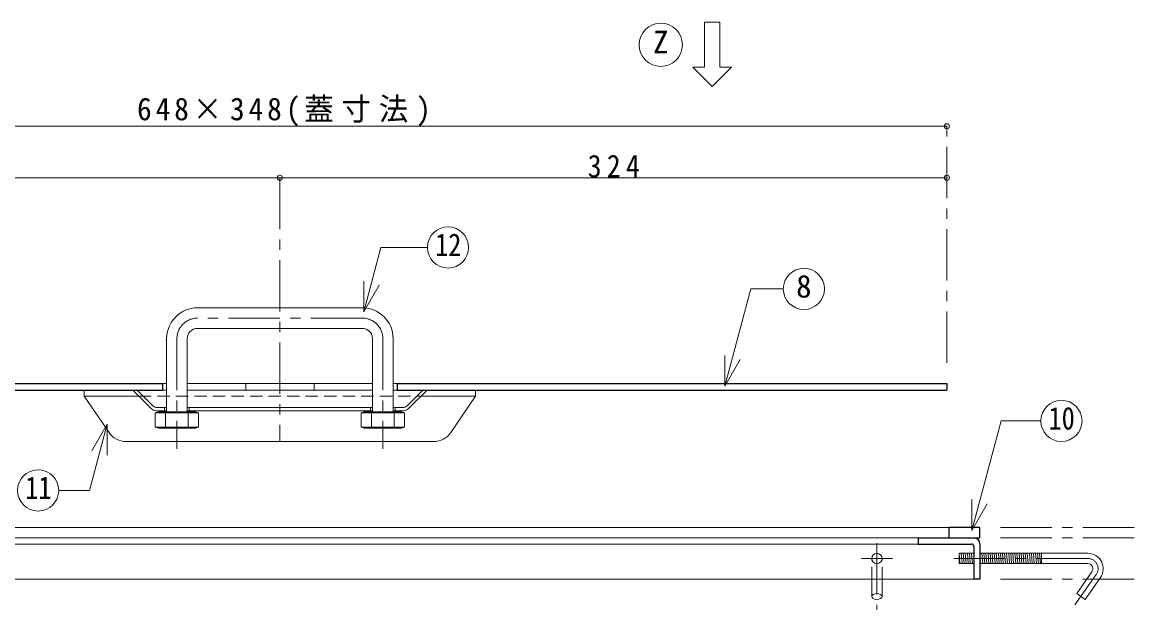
# Model space of a CAD drawing. Units: millimetres at full size, sheet at 1:5; details may follow other scales. Extents: x -1062 to 963, y -702 to 703.
# Drawn here: x -255 to 286, y -82 to 204 of the extents above; entities that cross this region are included whole.
import ezdxf
from ezdxf.enums import TextEntityAlignment as Align

# ---------------------------------------------------------------- set-up
doc = ezdxf.new("R2010")
doc.units = ezdxf.units.MM
doc.header["$LTSCALE"] = 5
doc.header["$PDMODE"] = 32
doc.header["$PDSIZE"] = 2.5
doc.linetypes.add('CHAIN1', pattern=[8, 5, -1, 1, -1])
doc.linetypes.add('DASHED1', pattern=[1.8, 1.2, -0.6])
doc.layers.add('0-A', color=4, linetype='Continuous', lineweight=9)
doc.styles.add('ＭＳ ゴシック', font='')
doc.styles.get('ＭＳ ゴシック').set_extended_font_data('MS Gothic')

msp = doc.modelspace()

# ---------------------------------------------------------------- linework, layer by layer
at = {"layer": '0-A'}
for p, q in [((76.352, 203.759), (83.852, 203.759)), ((76.352, 181.884), (76.352, 203.759)), ((83.852, 203.759), (83.852, 181.884)), ((70.727, 181.884), (76.352, 181.884)), ((194.102, 153.209), (-453.898, 153.209)), ((-453.898, 128.209), (-129.898, 128.209)), ((-129.898, 128.209), (194.102, 128.209)), ((-113.315, 28.209), (-146.481, 28.209)), ((-212.875, 4.376), (-224.898, 22.009)), ((-146.481, 25.009), (-113.315, 25.009)), ((-46.921, 4.376), (-34.898, 22.009)), ((-184.898, 16.509), (-185.898, 16.509)), ((-173.898, 16.509), (-174.898, 16.509)), ((-85.898, 16.509), (-84.898, 16.509)), ((-74.898, 16.509), (-73.898, 16.509)), ((-184.898, 15.009), (-185.898, 15.009)), ((-173.898, 15.009), (-174.898, 15.009)), ((-84.898, 15.009), (-85.898, 15.009)), ((-73.898, 15.009), (-74.898, 15.009)), ((-204.613, 0.009), (-55.183, 0.009)), ((195.102, -41.791), (-454.898, -41.791)), ((200.001, -54.291), (200.409, -59.291)), ((201.004, -54.291), (201.412, -59.291)), ((202.007, -54.291), (202.416, -59.291)), ((203.011, -54.291), (203.419, -59.291)), ((204.014, -54.291), (204.422, -59.291)), ((205.017, -54.291), (205.426, -59.291)), ((206.021, -54.291), (206.429, -59.291)), ((207.024, -54.291), (207.102, -55.246)), ((210.102, -55.124), (210.442, -59.291)), ((211.037, -54.291), (211.446, -59.291)), ((212.04, -54.291), (212.449, -59.291)), ((213.044, -54.291), (213.452, -59.291)), ((214.047, -54.291), (214.456, -59.291)), ((215.05, -54.291), (215.459, -59.291)), ((216.054, -54.291), (216.462, -59.291)), ((217.057, -54.291), (217.466, -59.291)), ((218.06, -54.291), (218.469, -59.291)), ((219.064, -54.291), (219.472, -59.291)), ((220.067, -54.291), (220.476, -59.291)), ((221.07, -54.291), (221.479, -59.291)), ((222.074, -54.291), (222.482, -59.291)), ((223.077, -54.291), (223.486, -59.291)), ((224.08, -54.291), (224.489, -59.291)), ((225.084, -54.291), (225.492, -59.291)), ((226.087, -54.291), (226.496, -59.291)), ((227.09, -54.291), (227.499, -59.291)), ((228.094, -54.291), (228.502, -59.291)), ((229.097, -54.291), (229.506, -59.291)), ((230.1, -54.291), (230.509, -59.291)), ((231.104, -54.291), (231.512, -59.291)), ((232.107, -54.291), (232.516, -59.291)), ((233.11, -54.291), (233.519, -59.291)), ((234.114, -54.291), (234.522, -59.291)), ((235.117, -54.291), (235.526, -59.291)), ((236.12, -54.291), (236.529, -59.291)), ((237.124, -54.291), (237.532, -59.291)), ((238.127, -54.291), (238.536, -59.291)), ((239.13, -54.291), (239.539, -59.291)), ((240.001, -59.291), (240.001, -54.291)), ((207.102, -66.791), (-466.898, -66.791)), ((157.602, -66.791), (157.602, -75.288)), ((162.602, -66.791), (162.602, -75.288))]:
    msp.add_line(p, q, dxfattribs=at)
at = {"layer": '0-A', "linetype": 'CHAIN1'}
for p, q in [((194.102, 38.209), (194.102, 153.209)), ((-129.898, 128.209), (-129.898, 0.009)), ((-89.898, 60.009), (-169.898, 60.009)), ((-179.898, 50.009), (-179.898, -3.491)), ((-79.898, 50.009), (-79.898, -3.491)), ((220.102, -41.791), (360.102, -41.791)), ((220.102, -46.791), (360.102, -46.791)), ((160.102, -49.291), (160.102, -81.722)), ((167.602, -56.791), (152.602, -56.791)), ((262.497, -56.791), (195.001, -56.791)), ((266.593, -64.659), (256.282, -79.384)), ((220.102, -66.791), (360.102, -66.791))]:
    msp.add_line(p, q, dxfattribs=at)
at = {"layer": '0-A', "color": 7, "lineweight": 18}
for p, q in [((-89.19, 63.019), (-89.19, 78.019)), ((-89.19, 63.019), (-81.69, 76.009)), ((86.185, 26.856), (98.866, 74.179)), ((98.866, 74.179), (114.603, 74.179)), ((-89.898, 65.009), (-169.898, 65.009)), ((-89.898, 55.009), (-169.898, 55.009)), ((-184.898, 50.009), (-184.898, 14.509)), ((-174.898, 50.009), (-174.898, 14.509)), ((-84.898, 50.009), (-84.898, 25.009)), ((-74.898, 50.009), (-74.898, 25.009)), ((86.185, 26.856), (86.185, 41.856)), ((86.185, 26.856), (93.685, 39.846)), ((-186.898, 28.209), (-184.898, 28.209)), ((-174.898, 28.209), (-146.481, 28.209)), ((-146.481, 28.209), (-146.481, 25.009)), ((-113.315, 28.209), (-113.315, 25.009)), ((-113.315, 28.209), (-84.898, 28.209)), ((-72.898, 28.209), (-74.898, 28.209)), ((-224.898, 25.009), (-224.898, 22.009)), ((-224.898, 22.009), (-198.398, 22.009)), ((-192.277, 15.888), (-201.398, 25.009)), ((-191.655, 17.388), (-199.277, 25.009)), ((-186.898, 25.009), (-184.898, 25.009)), ((-174.898, 25.009), (-146.481, 25.009)), ((-113.315, 25.009), (-84.898, 25.009)), ((-84.898, 25.009), (-84.898, 14.509)), ((-74.898, 25.009), (-74.898, 14.509)), ((-74.898, 25.009), (-72.898, 25.009)), ((-68.141, 17.388), (-60.519, 25.009)), ((-67.519, 15.888), (-58.398, 25.009)), ((-61.398, 22.009), (-34.898, 22.009)), ((-34.898, 25.009), (-34.898, 22.009)), ((-173.898, 16.509), (-85.898, 16.509)), ((-85.898, 16.509), (-85.898, 15.009)), ((-190.398, 14.009), (-169.398, 14.009)), ((-190.398, 14.009), (-190.398, 7.009)), ((-190.155, 15.009), (-185.898, 15.009)), ((-188.898, 14.509), (-170.898, 14.509)), ((-185.398, 14.009), (-185.398, 7.009)), ((-179.898, 14.509), (-174.398, 14.009)), ((-174.398, 14.009), (-170.898, 14.509)), ((-174.398, 14.009), (-174.398, 7.009)), ((-170.898, 14.509), (-169.398, 14.009)), ((-169.398, 14.009), (-169.398, 7.009)), ((-90.398, 14.009), (-69.398, 14.009)), ((-88.898, 14.509), (-70.898, 14.509)), ((-85.398, 14.009), (-79.898, 14.509)), ((-85.398, 14.009), (-85.398, 7.009)), ((-74.398, 14.009), (-74.398, 7.009)), ((-213.714, 8.458), (-221.214, -4.533)), ((-213.714, 8.458), (-213.714, -6.542)), ((-190.398, 7.009), (-169.398, 7.009)), ((-190.398, 7.009), (-188.898, 6.509)), ((-188.898, 6.509), (-185.398, 7.009)), ((-188.898, 6.509), (-170.898, 6.509)), ((-169.398, 7.009), (-170.898, 6.509)), ((-90.398, 7.009), (-69.398, 7.009)), ((-88.898, 6.509), (-85.398, 7.009)), ((-69.398, 7.009), (-70.898, 6.509)), ((206.168, -43.193), (206.168, -28.193)), ((206.168, -43.193), (213.668, -30.203)), ((-439.898, -46.791), (180.102, -46.791)), ((-439.898, -49.791), (180.102, -49.791)), ((200.001, -59.291), (200.001, -54.291)), ((207.102, -54.291), (200.001, -54.291)), ((207.102, -59.291), (200.001, -59.291)), ((262.497, -54.291), (210.102, -54.291)), ((262.497, -59.291), (210.102, -59.291)), ((268.641, -66.093), (261.198, -76.722))]:
    msp.add_line(p, q, dxfattribs=at)
at = {"layer": '0-A', "color": 5, "lineweight": 25}
for p, q in [((-453.898, 28.209), (-186.898, 28.209)), ((-186.898, 28.209), (-186.898, 25.009)), ((-72.898, 28.209), (194.102, 28.209)), ((-72.898, 28.209), (-72.898, 25.009)), ((194.102, 28.209), (194.102, 25.009)), ((-453.898, 25.009), (-186.898, 25.009)), ((-72.898, 25.009), (194.102, 25.009)), ((210.102, -41.791), (195.102, -41.791)), ((195.102, -46.791), (195.102, -41.791)), ((210.102, -46.791), (210.102, -41.791)), ((180.102, -46.791), (210.102, -46.791)), ((180.102, -46.791), (180.102, -49.791)), ((180.102, -49.791), (206.102, -49.791)), ((207.102, -50.791), (207.102, -66.791)), ((210.102, -49.791), (210.102, -66.791)), ((210.102, -66.791), (207.102, -66.791))]:
    msp.add_line(p, q, dxfattribs=at)
at = {"layer": '0-A', "linetype": 'DASHED1'}
for p, q in [((-198.398, 22.009), (-61.398, 22.009)), ((157.602, -66.791), (157.602, -56.791)), ((162.602, -66.791), (162.602, -56.791))]:
    msp.add_line(p, q, dxfattribs=at)
at = {"layer": '0-A'}
msp.add_lwpolyline([(70.727, 181.884), (80.102, 172.509), (89.477, 181.884), (83.852, 181.884)], dxfattribs=at)
at = {"layer": '0-A', "color": 7, "lineweight": 18}
for points in [[(-89.19, 63.019), (-80.804, 94.315), (-58.23, 94.315)], [(-189.534, 16.509), (-185.898, 16.509), (-185.898, 15.009)], [(-173.898, 16.509), (-173.898, 15.009), (-85.898, 15.009)], [(-70.262, 16.509), (-73.898, 16.509), (-73.898, 15.009), (-69.641, 15.009)], [(-190.398, 14.009), (-188.898, 14.509), (-185.398, 14.009), (-179.898, 14.509)], [(-90.398, 14.009), (-88.898, 14.509), (-85.398, 14.009)], [(-90.398, 14.009), (-90.398, 7.009), (-88.898, 6.509), (-70.898, 6.509)], [(-79.898, 14.509), (-74.398, 14.009), (-70.898, 14.509), (-69.398, 14.009), (-69.398, 7.009)], [(-213.714, 8.458), (-222.343, -23.745), (-237.306, -23.745)], [(-185.398, 7.009), (-179.898, 6.509), (-174.398, 7.009), (-170.898, 6.509)], [(-85.398, 7.009), (-79.898, 6.509), (-74.398, 7.009), (-70.898, 6.509)], [(206.168, -43.193), (220.434, 10.048), (239.717, 10.048)], [(264.545, -63.225), (257.102, -73.854), (261.198, -76.722)]]:
    msp.add_lwpolyline(points, dxfattribs=at)
for centre, radius in [((55.102, 192.822), 10.5), ((-48.23, 94.315), 10), ((124.603, 74.179), 10), ((249.717, 10.048), 10), ((-247.306, -23.745), 10)]:
    msp.add_circle(centre, radius, dxfattribs=at)
at = {"layer": '0-A'}
msp.add_circle((160.102, -56.791), 2.5, dxfattribs=at)
at = {"layer": '0-A', "color": 7, "lineweight": 18}
for centre, radius, start, end in [((-169.898, 50.009), 15, 90, 180), ((-89.898, 50.009), 15, 0, 90), ((-169.898, 50.009), 5, 90, 180), ((-89.898, 50.009), 5, 0, 90), ((-189.534, 19.509), 3, 225, 270), ((-70.262, 19.509), 3, 270, 315), ((-190.155, 18.009), 3, 225, 270), ((-69.641, 18.009), 3, 270, 315), ((262.497, -61.791), 7.5, 325, 90), ((262.497, -61.791), 2.5, 325, 90)]:
    msp.add_arc(centre, radius, start, end, dxfattribs=at)
at = {"layer": '0-A', "linetype": 'CHAIN1'}
for centre, radius, start, end in [((-169.898, 50.009), 10, 90, 180), ((-89.898, 50.009), 10, 0, 90), ((262.497, -61.791), 5, 325, 90)]:
    msp.add_arc(centre, radius, start, end, dxfattribs=at)
at = {"layer": '0-A'}
for centre, start, end in [((-204.613, 10.009), 214.28688, 270), ((-55.183, 10.009), 270, 325.71312)]:
    msp.add_arc(centre, 10, start, end, dxfattribs=at)
at = {"layer": '0-A', "color": 5, "lineweight": 25}
for centre, radius in [((207.102, -49.791), 3), ((206.102, -50.791), 1)]:
    msp.add_arc(centre, radius, 0, 90, dxfattribs=at)
at = {"layer": '0-A'}
msp.add_ellipse((160.102, -75.278), major_axis=(2.5, 0), ratio=0.57, dxfattribs=at)
for p in [(194.102, 153.209), (-129.898, 128.209), (194.102, 128.209)]:
    msp.add_point(p, dxfattribs=at)

# ---------------------------------------------------------------- texts
at = {"layer": '0-A', "color": 7, "style": 'ＭＳ ゴシック'}
for s, p in [('Z', (51.352, 185.322)), ('8', (120.853, 66.679))]:
    msp.add_text(s, height=11, dxfattribs=at).set_placement(p, align=Align.BOTTOM_LEFT)
at = {"layer": '0-A', "color": 7, "style": 'ＭＳ ゴシック', "width": 0.85}
for s, p in [('12', (-54.48, 86.815)), ('10', (243.467, 2.548)), ('11', (-253.556, -31.245))]:
    msp.add_text(s, height=11, dxfattribs=at).set_placement(p, align=Align.BOTTOM_LEFT)
at = {"layer": '0-A', "color": 7, "char_height": 11, "attachment_point": 7, "style": 'ＭＳ ゴシック'}
for s, insert in [('\\T1.27;\\W0.95;648×348(蓋寸法)', (-199.273, 153.209)), ('\\T1.38;\\W0.9;324', (19.602, 128.209))]:
    msp.add_mtext(s, dxfattribs=dict(at, insert=insert))

doc.saveas('drawing.dxf')
